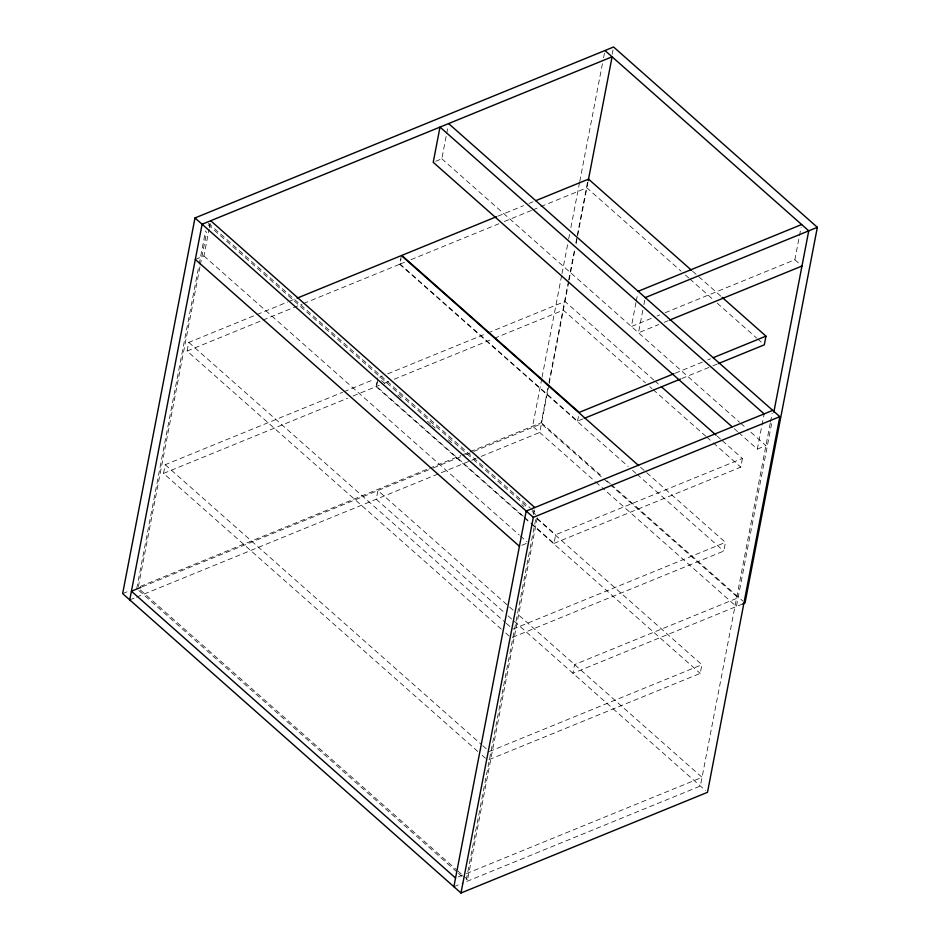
<?xml version="1.0" encoding="UTF-8"?>
<svg xmlns="http://www.w3.org/2000/svg" width="940" height="940" viewBox="0 0 940 940"><rect width="100%" height="100%" fill="white"/><g stroke="black" fill="none" stroke-linecap="round" stroke-linejoin="round"><path stroke-width="0.7" stroke-dasharray="4.7 3.53" d="M136.711 588.605L198.916 265.574M199.198 264.128L205.578 230.958M138.38 586.595L200.032 266.443M200.314 265.01L206.706 231.839M195.32 259.464L203.921 255.95L209.079 229.184M209.35 227.774L210.161 223.555M477.779 751.459L163.548 473.407L165.217 464.713L342.571 392.286M501.326 629.13L187.107 351.078L188.775 342.395L287.605 302.034M353.088 395.998L376.094 386.599L377.774 377.904M303.538 303.526L399.653 264.269L401.333 255.586M523.333 516.283L376.564 386.411L377.998 378.961M582.976 418.887L577.56 421.096L400.123 264.081L401.075 259.123M435.678 161.304L441.823 158.79L446.43 134.843M446.7 133.433L448.063 126.395M541.781 378.667L532.639 426.173L595.079 481.433M542.063 377.234L561.732 275.044M562.014 273.599L568.394 240.499M568.665 239.066L569.769 233.308M570.886 227.55L579.475 182.924M579.757 181.491L602.481 63.474M603.586 57.716L604.972 50.513M470.188 451.67L541.24 422.659L547.891 388.114M548.995 382.357L568.406 281.601M568.677 280.167L574.505 249.946M575.879 242.743L576.995 236.986M577.266 235.552L587.524 182.29M612.198 54.191L613.021 49.879M548.889 384.965L539.748 432.459L477.297 457.968M549.172 383.532L568.853 281.342M569.123 279.897L574.951 249.676M576.056 243.918L577.442 236.716M577.724 235.282L588.534 179.129M533.462 514.58L534.825 507.541M535.636 519.644L466.216 880.169L467.603 879.605L537.316 517.635M531.006 523.063L554.001 543.414L555.669 534.731L742.412 458.462L721.603 440.049M577.56 421.096L578.758 414.893M635.981 302.574L631.375 326.521L651.632 318.237M636.251 301.164L637.614 294.114M642.819 310.271L638.483 332.819L658.752 324.535M643.912 304.642L644.993 299.002M489.023 759.649L700.218 673.393L701.886 664.709L535.988 517.905M512.57 637.332L723.777 551.075L725.445 542.392L639.741 466.557M554.001 543.414L740.743 467.145L742.412 458.462M738.652 432.576L757.334 449.109L764.114 413.894M665.144 312.726L794.852 259.757L801.091 227.351M770.283 423.059L700.382 786.028L461.998 883.389M770.506 421.896L772.175 413.201M771.611 423.693L736.408 606.488L602.752 488.213M288.956 301.481L295.724 298.709M497.871 216.153L523.58 205.66M528.997 203.451L533.051 201.795M187.107 351.078L261.567 320.669M262.918 320.117L302.175 304.078M400.123 264.081L405.528 261.872M410.945 259.663L498.905 223.743M504.31 221.535L531.382 210.478M532.733 209.925L539.501 207.164M540.853 206.612L586.854 187.812L681.053 271.166M343.923 391.733L373.709 379.572M379.596 377.163L382.298 376.059M387.715 373.85L486.497 333.512M487.848 332.96L564.975 301.458L653.7 379.96M163.548 473.407L347.671 398.207M376.564 386.411L379.267 385.294M384.683 383.085L388.749 381.429M394.154 379.22L492.936 338.882M494.287 338.329L563.307 310.141L645.451 382.827M657.036 316.04L659.739 314.935M664.157 322.326L668.211 320.669M122.647 593.61L129.438 590.837M140.295 586.407L428.099 468.86M429.463 468.308L460.682 455.559M462.045 454.995L468.825 452.222M142.269 586.795L431.977 468.473M433.328 467.92L464.407 455.23M465.758 454.678L472.514 451.917M473.866 451.365L541.417 423.776L609.543 484.053M675.308 373.168L702.368 362.112M707.785 359.903L710.487 358.798M129.755 599.908L135.184 597.687M136.535 597.135L476.251 458.403M681.759 378.538L711.521 366.377M712.873 365.825L716.938 364.168M521.888 545.259L526.811 543.261M757.334 449.109L765.936 445.595L747.265 429.063M512.888 629.189L725.445 542.392M742.553 603.974L572.93 673.252L574.598 664.568L738.088 597.793L610.636 485.028M489.341 751.518L701.886 664.709M458.262 876.914L465.03 874.141M466.381 873.589L702.051 777.345L517.47 614.008M453.879 886.702L460.647 883.941M794.852 259.757L801.973 266.043M692.58 271.202L721.062 296.406M685.436 275.044L688.726 277.958M689.819 278.921L712.814 299.272M717.197 303.15L756.63 338.048M757.722 339.011L762.105 342.889M441.823 158.79L739.568 422.26M740.673 423.235L746.16 428.099M734.258 428.699L737.559 431.613M654.792 380.923L660.268 385.776M717.22 436.172L720.51 439.074M649.834 386.704L652.019 388.643M653.112 389.618L705.693 436.137M706.786 437.1L712.261 441.953M713.354 442.916L740.743 467.145M399.653 264.269L628.19 466.487M632.585 470.376L635.875 473.302M636.979 474.265L723.777 551.075M541.24 422.659L602.587 476.944M606.97 480.822L610.26 483.724M611.352 484.699L742.823 601.036M595.784 482.044L602.375 487.884M208.363 223.18L530.184 507.941M531.276 508.916L536.764 513.78M208.069 224.719L527.681 507.541M532.075 511.43L536.47 515.32M381.522 380.63L384.812 383.532M397.949 395.164L401.239 398.066M427.524 421.332L430.814 424.234M431.906 425.209L435.197 428.111M448.333 439.744L451.623 442.658M521.723 504.686L523.909 506.625M537.057 518.257L555.669 534.731M524.426 517.247L529.902 522.088M376.094 386.599L523.322 516.871M524.426 517.846L529.913 522.711M531.018 523.674L700.218 673.393M203.921 255.95L519.244 534.978M520.349 535.953L526.941 541.781M513.076 610.13L377.939 490.539L376.259 499.234L503.711 612.011M508.105 615.888L705.458 790.528M188.775 342.395L505.203 622.386M506.296 623.361L511.795 628.226M505.732 633.019L509.022 635.934M165.217 464.713L481.644 744.715M482.749 745.678L488.236 750.543M482.173 755.349L485.463 758.263M140.307 589.979L456.629 869.888M457.721 870.851L467.603 879.605M138.909 590.555L457.428 872.402M458.52 873.366L464.019 878.23"/><path stroke-width="1.41" d="M742.553 603.974L745.009 602.975L817.354 227.316L613.585 47L194.991 217.951L122.647 593.61L460.988 893L707.491 792.326L779.836 416.667L448.603 123.575M129.755 599.908L202.1 224.249L612.093 56.811L588.252 180.586M453.879 886.702L526.212 511.055L772.715 410.38M460.988 893L533.332 517.341L779.836 416.667M722.155 297.369L765.971 336.144L764.302 344.827L718.289 363.615M773.832 412.178L808.752 230.829L604.972 50.513M297.087 298.156L401.333 255.586L638.648 465.582M496.52 216.705L401.791 255.398L579.228 412.402L673.957 373.721M535.753 200.678L588.534 179.129L691.488 270.238M638.154 291.306L801.632 224.531M645.263 297.592L817.354 227.316M669.562 320.117L801.973 266.043M140.918 587.347L131.435 591.213L455.548 878.019M713.19 357.694L765.971 336.144M584.327 418.323L680.395 379.09M764.114 413.894L440.002 127.088L433.223 162.303L732.06 426.748M661.361 386.74L716.127 435.208M210.701 220.736L534.825 507.541M194.991 217.951L533.332 517.341M195.32 259.464L519.432 546.269"/></g></svg>
